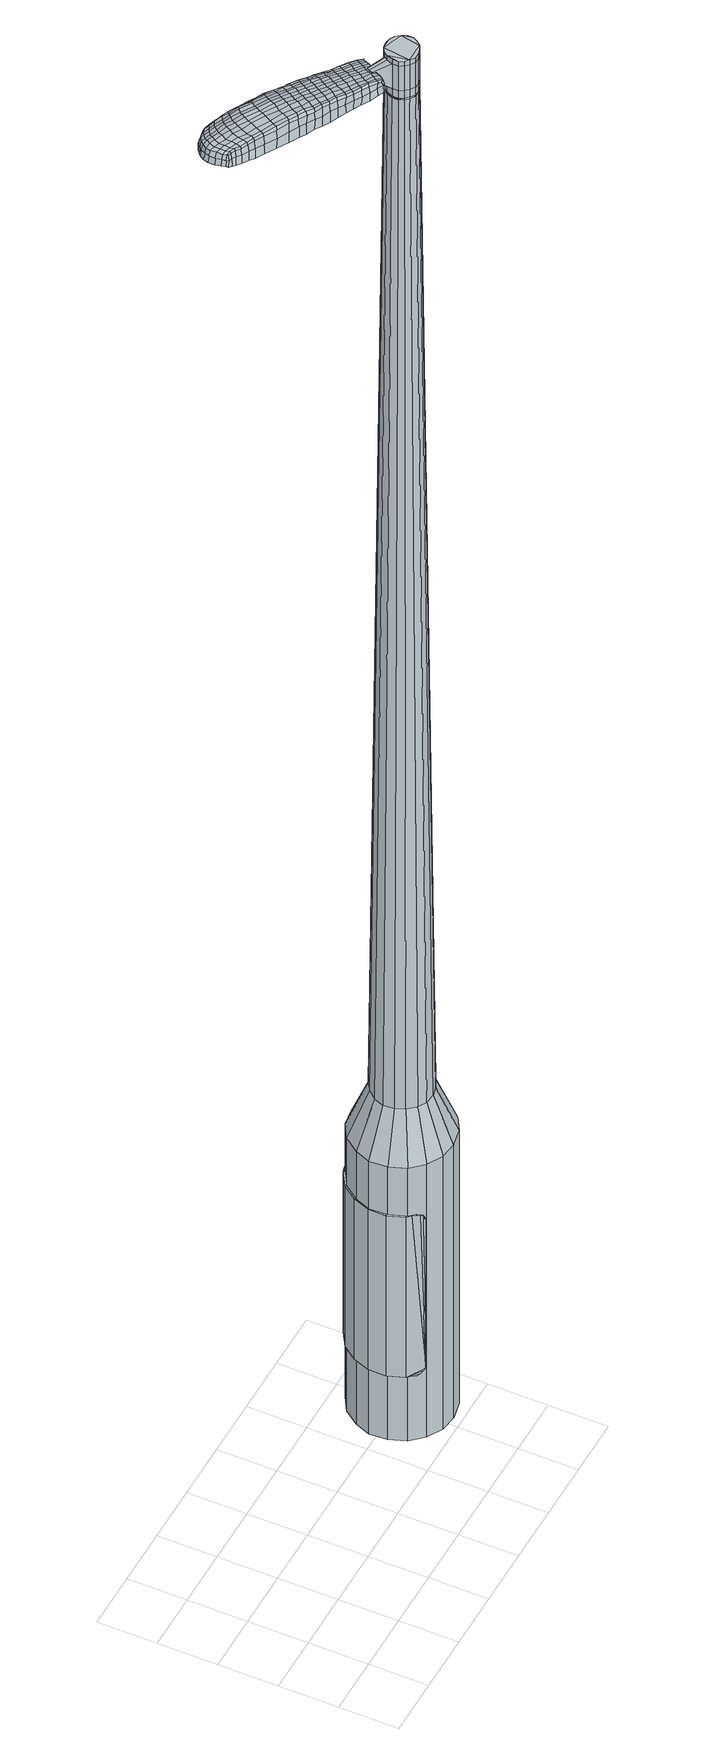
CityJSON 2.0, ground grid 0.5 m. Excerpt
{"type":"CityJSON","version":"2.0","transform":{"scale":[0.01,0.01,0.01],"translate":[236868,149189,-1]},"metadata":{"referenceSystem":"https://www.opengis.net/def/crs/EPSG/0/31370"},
"CityObjects":{
"object1":{"type":"GenericCityObject","attributes":{"cluster":273,"mean_distance_to_centroid":0.113,"new_centroid_x":236870.6,"new_centroid_y":149190,"mean_distance_to_camera":4.84,"H1":69.82,"H2":-30.23,"Z_final":110.2,"cluster2":-1,"proj_x":236873.2,"proj_y":149185.26,"id_line":38713,"bearing_l":241.22,"distance":5.4,"orientation":"right","G_obj":151.22},"geometry":[{"type":"MultiSurface","lod":"2","boundaries":[[[0,1,2,3]],[[1,4,5,2]],[[4,6,7,5]],[[6,8,9,7]],[[8,10,11,9]],[[10,12,13,11]],[[12,14,15,13]],[[14,16,17,15]],[[16,18,19,17]],[[18,20,21,19]],[[20,22,23,21]],[[22,24,25,23]],[[24,26,27,25]],[[26,28,29,27]],[[28,30,31,29]],[[30,32,33,31]],[[32,34,35,33]],[[34,0,3,35]],[[36,37,38,39]],[[38,40,41,42]],[[41,43,42]],[[42,44,45,46]],[[45,47,46]],[[46,48,49,50]],[[49,51,50]],[[42,46,50,38]],[[50,52,39,38]],[[53,36,39]],[[2,5,7,35]],[[7,9,11,15]],[[11,13,15]],[[15,17,19,23]],[[19,21,23]],[[23,25,27,31]],[[27,29,31]],[[15,23,31,7]],[[31,33,35,7]],[[3,2,35]],[[1,0,54,55]],[[0,34,56,54]],[[34,32,57,56]],[[32,30,58,57]],[[30,28,59,58]],[[28,26,60,59]],[[26,24,61,60]],[[24,22,62,61]],[[22,20,63,62]],[[20,18,64,63]],[[18,16,65,64]],[[16,14,66,65]],[[14,12,67,66]],[[12,10,68,67]],[[10,8,69,68]],[[8,6,70,69]],[[6,4,71,70]],[[4,1,55,71]],[[55,54,72,73]],[[54,56,74,72]],[[56,57,75,74]],[[57,58,76,75]],[[58,59,77,76]],[[59,60,78,77]],[[60,61,79,78]],[[61,62,80,79]],[[62,63,81,80]],[[63,64,82,81]],[[64,65,83,82]],[[65,66,84,83]],[[66,67,85,84]],[[67,68,86,85]],[[68,69,87,86]],[[69,70,88,87]],[[70,71,89,88]],[[71,55,73,89]],[[90,91,92,93]],[[94,95,91,90]],[[96,97,95,94]],[[76,98,97,96]],[[77,99,98,76]],[[100,101,99,77]],[[79,102,101,100]],[[80,103,102,79]],[[81,104,103,80]],[[82,105,104,81]],[[106,107,105,82]],[[108,109,107,106]],[[110,111,109,108]],[[112,113,111,110]],[[114,115,113,112]],[[116,117,115,114]],[[118,119,117,116]],[[93,92,119,118]],[[120,121,122,123]],[[124,120,123,125]],[[126,124,125,127]],[[128,126,127,129]],[[130,128,129,131]],[[132,130,131,133]],[[134,132,133,135]],[[136,134,135,137]],[[138,136,137,139]],[[140,138,139,141]],[[142,140,141,143]],[[144,142,143,145]],[[146,144,145,147]],[[148,146,147,149]],[[150,148,149,151]],[[152,150,151,153]],[[73,72,90,93]],[[72,74,94,90]],[[74,75,96,94]],[[75,76,96]],[[78,100,77]],[[78,79,100]],[[83,106,82]],[[83,84,108,106]],[[84,85,110,108]],[[85,86,112,110]],[[86,87,114,112]],[[87,88,116,114]],[[88,89,118,116]],[[89,73,93,118]],[[154,155,92,91]],[[155,156,119,92]],[[156,157,117,119]],[[157,158,115,117]],[[158,159,113,115]],[[159,160,111,113]],[[160,161,109,111]],[[161,162,107,109]],[[162,105,107]],[[163,101,102]],[[163,99,101]],[[164,97,98]],[[164,165,95,97]],[[165,154,91,95]],[[39,52,152,166]],[[155,154,167,153]],[[53,39,166,121]],[[154,165,122,167]],[[36,53,121,120]],[[165,164,123,122]],[[37,36,120,124]],[[164,98,125,123]],[[38,37,124,126]],[[98,99,127,125]],[[40,38,126,128]],[[99,163,129,127]],[[41,40,128,130]],[[163,102,131,129]],[[43,41,130,132]],[[102,103,133,131]],[[42,43,132,134]],[[103,104,135,133]],[[44,42,134,136]],[[104,105,137,135]],[[45,44,136,138]],[[105,162,139,137]],[[47,45,138,140]],[[162,161,141,139]],[[46,47,140,142]],[[161,160,143,141]],[[48,46,142,144]],[[160,159,145,143]],[[49,48,144,146]],[[159,158,147,145]],[[51,49,146,148]],[[158,157,149,147]],[[50,51,148,150]],[[157,156,151,149]],[[52,50,150,152]],[[156,155,153,151]],[[152,153,168,169]],[[153,167,170,168]],[[167,122,171,170]],[[122,121,172,171]],[[121,166,173,172]],[[166,152,169,173]],[[174,175,176,177]],[[178,174,177,179]],[[174,178,180,181]],[[175,174,181,182]],[[183,184,185,186]],[[187,183,186,188]],[[183,187,189,190]],[[184,183,190,191]],[[192,193,194,195]],[[196,192,195,197]],[[192,196,198,199]],[[193,192,199,200]],[[201,202,203,204]],[[205,201,204,206]],[[201,205,207,208]],[[202,201,208,209]],[[210,211,212,213]],[[214,210,213,215]],[[210,214,216,217]],[[211,210,217,218]],[[219,220,221,222]],[[223,219,222,224]],[[219,223,225,226]],[[220,219,226,227]],[[228,229,230,231]],[[220,228,231,221]],[[228,220,227,232]],[[229,228,232,233]],[[234,235,236,237]],[[229,234,237,230]],[[234,229,233,238]],[[235,234,238,239]],[[240,178,179,241]],[[235,240,241,236]],[[240,235,239,242]],[[178,240,242,180]],[[243,244,245,246]],[[247,243,246,248]],[[243,247,249,250]],[[244,243,250,251]],[[252,253,254,255]],[[244,252,255,245]],[[252,244,251,256]],[[253,252,256,257]],[[258,259,260,261]],[[253,258,261,254]],[[258,253,257,262]],[[259,258,262,263]],[[264,265,266,267]],[[259,264,267,260]],[[264,259,263,268]],[[265,264,268,269]],[[270,175,182,271]],[[265,270,271,266]],[[270,265,269,272]],[[175,270,272,176]],[[273,274,275,276]],[[277,273,276,278]],[[273,277,279,280]],[[274,273,280,281]],[[282,283,284,285]],[[274,282,285,275]],[[282,274,281,286]],[[283,282,286,287]],[[288,289,290,291]],[[283,288,291,284]],[[288,283,287,292]],[[289,288,292,293]],[[294,187,188,295]],[[289,294,295,290]],[[294,289,293,296]],[[187,294,296,189]],[[297,298,299,300]],[[301,297,300,302]],[[297,301,303,304]],[[298,297,304,305]],[[306,307,308,309]],[[298,306,309,299]],[[306,298,305,310]],[[307,306,310,311]],[[312,313,314,315]],[[307,312,315,308]],[[312,307,311,316]],[[313,312,316,317]],[[318,319,320,321]],[[313,318,321,314]],[[318,313,317,322]],[[319,318,322,323]],[[324,184,191,325]],[[319,324,325,320]],[[324,319,323,326]],[[184,324,326,185]],[[327,213,212,328]],[[329,327,328,330]],[[327,329,331,332]],[[213,327,332,215]],[[333,329,330,334]],[[335,333,334,336]],[[333,335,337,338]],[[329,333,338,331]],[[339,335,336,340]],[[341,339,340,342]],[[339,341,343,344]],[[335,339,344,337]],[[345,341,342,346]],[[347,345,346,348]],[[345,347,349,350]],[[341,345,350,343]],[[351,347,348,352]],[[202,351,352,203]],[[351,202,209,353]],[[347,351,353,349]],[[354,355,200,199]],[[356,354,199,198]],[[354,356,357,358]],[[355,354,358,359]],[[360,361,359,358]],[[362,360,358,357]],[[360,362,363,364]],[[361,360,364,365]],[[366,367,365,364]],[[368,366,364,363]],[[366,368,369,370]],[[367,366,370,371]],[[372,373,371,370]],[[374,372,370,369]],[[372,374,207,205]],[[373,372,205,206]],[[375,376,377,378]],[[277,375,378,279]],[[375,277,278,379]],[[376,375,379,380]],[[381,196,197,382]],[[376,381,382,377]],[[381,376,380,383]],[[196,381,383,198]],[[384,385,386,387]],[[223,384,387,225]],[[384,223,224,388]],[[385,384,388,389]],[[390,391,392,393]],[[385,390,393,386]],[[390,385,389,394]],[[391,390,394,395]],[[396,193,200,397]],[[391,396,397,392]],[[396,391,395,398]],[[193,396,398,194]],[[399,400,401,402]],[[181,399,402,182]],[[399,181,180,403]],[[400,399,403,404]],[[405,406,407,408]],[[400,405,408,401]],[[405,400,404,409]],[[406,405,409,410]],[[411,204,203,412]],[[406,411,412,407]],[[411,406,410,413]],[[204,411,413,206]],[[414,415,416,417]],[[186,414,417,188]],[[414,186,185,418]],[[415,414,418,419]],[[420,208,207,421]],[[415,420,421,416]],[[420,415,419,422]],[[208,420,422,209]],[[423,424,425,426]],[[301,423,426,303]],[[423,301,302,427]],[[424,423,427,428]],[[429,214,215,430]],[[424,429,430,425]],[[429,424,428,431]],[[214,429,431,216]],[[432,433,434,435]],[[247,432,435,249]],[[432,247,248,436]],[[433,432,436,437]],[[438,439,440,441]],[[433,438,441,434]],[[438,433,437,442]],[[439,438,442,443]],[[444,211,218,445]],[[439,444,445,440]],[[444,439,443,446]],[[211,444,446,212]],[[447,448,437,436]],[[246,447,436,248]],[[447,246,245,449]],[[448,447,449,450]],[[451,452,443,442]],[[448,451,442,437]],[[451,448,450,453]],[[452,451,453,454]],[[455,328,212,446]],[[452,455,446,443]],[[455,452,454,456]],[[328,455,456,330]],[[457,458,459,460]],[[304,457,460,305]],[[457,304,303,426]],[[458,457,426,425]],[[461,332,331,462]],[[458,461,462,459]],[[461,458,425,430]],[[332,461,430,215]],[[463,464,450,449]],[[255,463,449,245]],[[463,255,254,465]],[[464,463,465,466]],[[467,468,454,453]],[[464,467,453,450]],[[467,464,466,469]],[[468,467,469,470]],[[471,334,330,456]],[[468,471,456,454]],[[471,468,470,472]],[[334,471,472,336]],[[473,474,475,476]],[[310,473,476,311]],[[473,310,305,460]],[[474,473,460,459]],[[477,338,337,478]],[[474,477,478,475]],[[477,474,459,462]],[[338,477,462,331]],[[479,480,466,465]],[[261,479,465,254]],[[479,261,260,481]],[[480,479,481,482]],[[483,484,470,469]],[[480,483,469,466]],[[483,480,482,485]],[[484,483,485,486]],[[487,340,336,472]],[[484,487,472,470]],[[487,484,486,488]],[[340,487,488,342]],[[489,490,491,492]],[[316,489,492,317]],[[489,316,311,476]],[[490,489,476,475]],[[493,344,343,494]],[[490,493,494,491]],[[493,490,475,478]],[[344,493,478,337]],[[495,496,482,481]],[[267,495,481,260]],[[495,267,266,497]],[[496,495,497,498]],[[499,500,486,485]],[[496,499,485,482]],[[499,496,498,501]],[[500,499,501,502]],[[503,346,342,488]],[[500,503,488,486]],[[503,500,502,504]],[[346,503,504,348]],[[505,506,507,508]],[[322,505,508,323]],[[505,322,317,492]],[[506,505,492,491]],[[509,350,349,510]],[[506,509,510,507]],[[509,506,491,494]],[[350,509,494,343]],[[511,512,498,497]],[[271,511,497,266]],[[511,271,182,402]],[[512,511,402,401]],[[513,514,502,501]],[[512,513,501,498]],[[513,512,401,408]],[[514,513,408,407]],[[515,352,348,504]],[[514,515,504,502]],[[515,514,407,412]],[[352,515,412,203]],[[516,517,419,418]],[[326,516,418,185]],[[516,326,323,508]],[[517,516,508,507]],[[518,353,209,422]],[[517,518,422,419]],[[518,517,507,510]],[[353,518,510,349]],[[519,520,380,379]],[[276,519,379,278]],[[519,276,275,521]],[[520,519,521,522]],[[523,356,198,383]],[[520,523,383,380]],[[523,520,522,524]],[[356,523,524,357]],[[525,526,527,528]],[[226,525,528,227]],[[525,226,225,387]],[[526,525,387,386]],[[529,530,531,532]],[[526,529,532,527]],[[529,526,386,393]],[[530,529,393,392]],[[533,355,359,534]],[[530,533,534,531]],[[533,530,392,397]],[[355,533,397,200]],[[535,536,522,521]],[[285,535,521,275]],[[535,285,284,537]],[[536,535,537,538]],[[539,362,357,524]],[[536,539,524,522]],[[539,536,538,540]],[[362,539,540,363]],[[541,542,543,544]],[[232,541,544,233]],[[541,232,227,528]],[[542,541,528,527]],[[545,546,547,548]],[[542,545,548,543]],[[545,542,527,532]],[[546,545,532,531]],[[549,361,365,550]],[[546,549,550,547]],[[549,546,531,534]],[[361,549,534,359]],[[551,552,538,537]],[[291,551,537,284]],[[551,291,290,553]],[[552,551,553,554]],[[555,368,363,540]],[[552,555,540,538]],[[555,552,554,556]],[[368,555,556,369]],[[557,558,559,560]],[[238,557,560,239]],[[557,238,233,544]],[[558,557,544,543]],[[561,562,563,564]],[[558,561,564,559]],[[561,558,543,548]],[[562,561,548,547]],[[565,367,371,566]],[[562,565,566,563]],[[565,562,547,550]],[[367,565,550,365]],[[567,568,554,553]],[[295,567,553,290]],[[567,295,188,417]],[[568,567,417,416]],[[569,374,369,556]],[[568,569,556,554]],[[569,568,416,421]],[[374,569,421,207]],[[570,571,404,403]],[[242,570,403,180]],[[570,242,239,560]],[[571,570,560,559]],[[572,573,410,409]],[[571,572,409,404]],[[572,571,559,564]],[[573,572,564,563]],[[574,373,206,413]],[[573,574,413,410]],[[574,573,563,566]],[[373,574,566,371]],[[575,576,577,578]],[[578,577,579,580]],[[581,579,577,582]],[[582,577,576,583]],[[584,585,586,587]],[[587,586,588,589]],[[590,588,586,591]],[[591,586,585,592]],[[593,594,595,596]],[[596,595,597,598]],[[599,597,595,600]],[[600,595,594,601]],[[602,603,604,605]],[[605,604,606,607]],[[608,606,604,609]],[[609,604,603,610]],[[611,612,613,614]],[[614,613,615,616]],[[617,615,613,618]],[[618,613,612,619]],[[620,621,622,623]],[[623,622,624,625]],[[626,624,622,627]],[[627,622,621,628]],[[629,630,631,632]],[[632,631,621,620]],[[628,621,631,633]],[[633,631,630,634]],[[635,636,637,638]],[[638,637,630,629]],[[634,630,637,639]],[[639,637,636,640]],[[580,579,641,642]],[[642,641,636,635]],[[640,636,641,643]],[[643,641,579,581]],[[644,645,646,647]],[[647,646,648,649]],[[650,648,646,651]],[[651,646,645,652]],[[653,654,655,656]],[[656,655,645,644]],[[652,645,655,657]],[[657,655,654,658]],[[659,660,661,662]],[[662,661,654,653]],[[658,654,661,663]],[[663,661,660,664]],[[665,666,667,668]],[[668,667,660,659]],[[664,660,667,669]],[[669,667,666,670]],[[583,576,671,672]],[[672,671,666,665]],[[670,666,671,673]],[[673,671,576,575]],[[674,675,676,677]],[[677,676,678,679]],[[680,678,676,681]],[[681,676,675,682]],[[683,684,685,686]],[[686,685,675,674]],[[682,675,685,687]],[[687,685,684,688]],[[689,690,691,692]],[[692,691,684,683]],[[688,684,691,693]],[[693,691,690,694]],[[589,588,695,696]],[[696,695,690,689]],[[694,690,695,697]],[[697,695,588,590]],[[698,699,700,701]],[[701,700,702,703]],[[704,702,700,705]],[[705,700,699,706]],[[707,708,709,710]],[[710,709,699,698]],[[706,699,709,711]],[[711,709,708,712]],[[713,714,715,716]],[[716,715,708,707]],[[712,708,715,717]],[[717,715,714,718]],[[719,720,721,722]],[[722,721,714,713]],[[718,714,721,723]],[[723,721,720,724]],[[592,585,725,726]],[[726,725,720,719]],[[724,720,725,727]],[[727,725,585,584]],[[611,614,728,729]],[[729,728,730,731]],[[732,730,728,733]],[[733,728,614,616]],[[731,730,734,735]],[[735,734,736,737]],[[738,736,734,739]],[[739,734,730,732]],[[737,736,740,741]],[[741,740,742,743]],[[744,742,740,745]],[[745,740,736,738]],[[743,742,746,747]],[[747,746,748,749]],[[750,748,746,751]],[[751,746,742,744]],[[749,748,752,753]],[[753,752,603,602]],[[610,603,752,754]],[[754,752,748,750]],[[601,755,756,600]],[[600,756,757,599]],[[758,757,756,759]],[[759,756,755,760]],[[760,761,762,759]],[[759,762,763,758]],[[764,763,762,765]],[[765,762,761,766]],[[766,767,768,765]],[[765,768,769,764]],[[770,769,768,771]],[[771,768,767,772]],[[772,773,774,771]],[[771,774,775,770]],[[608,775,774,606]],[[606,774,773,607]],[[776,777,778,779]],[[779,778,678,680]],[[679,678,778,780]],[[780,778,777,781]],[[598,597,782,783]],[[783,782,777,776]],[[781,777,782,784]],[[784,782,597,599]],[[785,786,787,788]],[[788,787,624,626]],[[625,624,787,789]],[[789,787,786,790]],[[791,792,793,794]],[[794,793,786,785]],[[790,786,793,795]],[[795,793,792,796]],[[601,594,797,798]],[[798,797,792,791]],[[796,792,797,799]],[[799,797,594,593]],[[800,801,802,803]],[[803,802,582,583]],[[581,582,802,804]],[[804,802,801,805]],[[806,807,808,809]],[[809,808,801,800]],[[805,801,808,810]],[[810,808,807,811]],[[602,605,812,813]],[[813,812,807,806]],[[811,807,812,814]],[[814,812,605,607]],[[815,816,817,818]],[[818,817,587,589]],[[584,587,817,819]],[[819,817,816,820]],[[608,609,821,822]],[[822,821,816,815]],[[820,816,821,823]],[[823,821,609,610]],[[824,825,826,827]],[[827,826,702,704]],[[703,702,826,828]],[[828,826,825,829]],[[616,615,830,831]],[[831,830,825,824]],[[829,825,830,832]],[[832,830,615,617]],[[833,834,835]],[[835,834,648,650]],[[649,648,834,836]],[[836,834,833,837]],[[838,839,840,841]],[[841,840,833,835]],[[837,833,840,842]],[[842,840,839,843]],[[619,612,844,845]],[[845,844,839,838]],[[843,839,844,846]],[[846,844,612,611]],[[837,847,848,836]],[[836,848,647,649]],[[644,647,848,849]],[[849,848,847,850]],[[843,851,852,842]],[[842,852,847,837]],[[850,847,852,853]],[[853,852,851,854]],[[611,729,855,846]],[[846,855,851,843]],[[854,851,855,856]],[[856,855,729,731]],[[857,858,859,860]],[[860,859,705,706]],[[704,705,859,827]],[[827,859,858,824]],[[732,733,861,862]],[[862,861,858,857]],[[824,858,861,831]],[[831,861,733,616]],[[850,863,864,849]],[[849,864,656,644]],[[653,656,864,865]],[[865,864,863,866]],[[854,867,868,853]],[[853,868,863,850]],[[866,863,868,869]],[[869,868,867,870]],[[731,735,871,856]],[[856,871,867,854]],[[870,867,871,872]],[[872,871,735,737]],[[873,874,875,876]],[[876,875,711,712]],[[706,711,875,860]],[[860,875,874,857]],[[738,739,877,878]],[[878,877,874,873]],[[857,874,877,862]],[[862,877,739,732]],[[866,879,865]],[[865,879,662,653]],[[659,662,879,880]],[[870,881,882,869]],[[869,882,879,866]],[[880,879,882,883]],[[883,882,881,884]],[[737,741,885,872]],[[872,885,881,870]],[[884,881,885,886]],[[886,885,741,743]],[[887,888,889,890]],[[890,889,717,718]],[[712,717,889,876]],[[876,889,888,873]],[[744,745,891,892]],[[892,891,888,887]],[[873,888,891,878]],[[878,891,745,738]],[[893,894,880]],[[880,894,668,659]],[[665,668,894,895]],[[895,894,893,896]],[[884,897,898,883]],[[883,898,893,880]],[[896,893,898,899]],[[899,898,897,900]],[[743,747,901,886]],[[886,901,897,884]],[[900,897,901,902]],[[902,901,747,749]],[[903,904,905,906]],[[906,905,723,724]],[[718,723,905,890]],[[890,905,904,887]],[[750,751,907,908]],[[908,907,904,903]],[[887,904,907,892]],[[892,907,751,744]],[[896,909,910,895]],[[895,910,672,665]],[[583,672,910,803]],[[803,910,909,800]],[[900,911,912,899]],[[899,912,909,896]],[[800,909,912,809]],[[809,912,911,806]],[[749,753,913,902]],[[902,913,911,900]],[[806,911,913,813]],[[813,913,753,602]],[[820,914,915,819]],[[819,915,727,584]],[[724,727,915,906]],[[906,915,914,903]],[[610,754,916,823]],[[823,916,914,820]],[[903,914,916,908]],[[908,916,754,750]],[[781,917,918,780]],[[780,918,677,679]],[[674,677,918,919]],[[919,918,917,920]],[[599,757,921,784]],[[784,921,917,781]],[[920,917,921,922]],[[922,921,757,758]],[[923,924,925,926]],[[926,925,627,628]],[[626,627,925,788]],[[788,925,924,785]],[[927,928,929,930]],[[930,929,924,923]],[[785,924,929,794]],[[794,929,928,791]],[[760,755,931,932]],[[932,931,928,927]],[[791,928,931,798]],[[798,931,755,601]],[[920,933,934,919]],[[919,934,686,674]],[[683,686,934,935]],[[935,934,933,936]],[[758,763,937,922]],[[922,937,933,920]],[[936,933,937,938]],[[938,937,763,764]],[[939,940,941,942]],[[942,941,633,634]],[[628,633,941,926]],[[926,941,940,923]],[[943,944,945,946]],[[946,945,940,939]],[[923,940,945,930]],[[930,945,944,927]],[[766,761,947,948]],[[948,947,944,943]],[[927,944,947,932]],[[932,947,761,760]],[[936,949,950,935]],[[935,950,692,683]],[[689,692,950,951]],[[951,950,949,952]],[[764,769,953,938]],[[938,953,949,936]],[[952,949,953,954]],[[954,953,769,770]],[[955,956,957,958]],[[958,957,639,640]],[[634,639,957,942]],[[942,957,956,939]],[[959,960,961,962]],[[962,961,956,955]],[[939,956,961,946]],[[946,961,960,943]],[[772,767,963,964]],[[964,963,960,959]],[[943,960,963,948]],[[948,963,767,766]],[[952,965,966,951]],[[951,966,696,689]],[[589,696,966,818]],[[818,966,965,815]],[[770,775,967,954]],[[954,967,965,952]],[[815,965,967,822]],[[822,967,775,608]],[[805,968,969,804]],[[804,969,643,581]],[[640,643,969,958]],[[958,969,968,955]],[[811,970,971,810]],[[810,971,968,805]],[[955,968,971,962]],[[962,971,970,959]],[[607,773,972,814]],[[814,972,970,811]],[[959,970,972,964]],[[964,972,773,772]],[[575,578,177,176]],[[578,580,179,177]],[[590,591,190,189]],[[591,592,191,190]],[[593,596,195,194]],[[596,598,197,195]],[[617,618,217,216]],[[618,619,218,217]],[[620,623,222,221]],[[623,625,224,222]],[[629,632,231,230]],[[632,620,221,231]],[[635,638,237,236]],[[638,629,230,237]],[[580,642,241,179]],[[642,635,236,241]],[[650,651,250,249]],[[651,652,251,250]],[[652,657,256,251]],[[657,658,257,256]],[[658,663,262,257]],[[663,664,263,262]],[[664,669,268,263]],[[669,670,269,268]],[[670,673,272,269]],[[673,575,176,272]],[[680,681,280,279]],[[681,682,281,280]],[[682,687,286,281]],[[687,688,287,286]],[[688,693,292,287]],[[693,694,293,292]],[[694,697,296,293]],[[697,590,189,296]],[[698,701,300,299]],[[701,703,302,300]],[[707,710,309,308]],[[710,698,299,309]],[[713,716,315,314]],[[716,707,308,315]],[[719,722,321,320]],[[722,713,314,321]],[[592,726,325,191]],[[726,719,320,325]],[[776,779,378,377]],[[779,680,279,378]],[[598,783,382,197]],[[783,776,377,382]],[[625,789,388,224]],[[789,790,389,388]],[[790,795,394,389]],[[795,796,395,394]],[[796,799,398,395]],[[799,593,194,398]],[[703,828,427,302]],[[828,829,428,427]],[[829,832,431,428]],[[832,617,216,431]],[[835,435,434]],[[835,650,249,435]],[[838,841,441,440]],[[841,835,434,441]],[[619,845,445,218]],[[845,838,440,445]],[[973,974,975,976]],[[977,978,976,975]],[[979,980,981,982]],[[983,984,985,986]],[[974,987,988,975]],[[989,977,975,988]],[[990,979,982,991]],[[992,993,984,983]],[[987,994,995,988]],[[995,996,989,988]],[[997,990,991,998]],[[999,993,992,1000]],[[994,1001,1002,995]],[[1002,1003,996,995]],[[1004,997,998,1005]],[[1006,999,1000,1007]],[[1008,1009,1010,1011]],[[1012,1013,1009,1008]],[[1012,1014,1015,1013]],[[1014,1016,1017,1015]],[[1018,1019,1020,1021]],[[1022,1023,1019,1018]],[[1024,1025,1023,1022]],[[1026,1027,1025,1024]],[[1021,1010,1009,1018]],[[1018,1009,1013,1022]],[[1013,1015,1024,1022]],[[1015,1017,1026,1024]],[[982,981,978,977]],[[991,982,977,989]],[[996,998,991,989]],[[1003,1005,998,996]],[[983,986,980,979]],[[992,983,979,990]],[[1000,992,990,997]],[[1007,1000,997,1004]],[[984,1008,1011,985]],[[993,1012,1008,984]],[[1014,1012,993,999]],[[1016,1014,999,1006]],[[1028,1029,1030,1031]],[[1030,1032,1033,1034]],[[1030,1034,1035,1036]],[[1030,1036,1031]],[[1037,1028,1031,1038]],[[1039,1038,1031,1040]],[[1041,1040,1031]],[[1042,1030,1029,1043]],[[1044,1042,1043,1045]],[[1046,1044,1045,1047]],[[1048,1046,1047,1049]],[[1050,1048,1049,1051]],[[1051,1052,1053,1054]],[[1051,1054,1055,1056]],[[1051,1056,1057,1058]],[[1057,1059,1060,1061]],[[1057,1061,1062,1063]],[[1057,1063,1058]],[[1051,1058,1050]],[[1064,1065,1029,1028]],[[1066,1067,1032,1030]],[[1068,1069,1041,1031]],[[1065,1070,1043,1029]],[[1071,1066,1030,1042]],[[1070,1072,1045,1043]],[[1073,1071,1042,1044]],[[1072,1074,1047,1045]],[[1075,1073,1044,1046]],[[1074,1076,1049,1047]],[[1077,1075,1046,1048]],[[1076,1078,1051,1049]],[[1079,1077,1048,1050]],[[1078,1080,1052,1051]],[[1081,1082,1059,1057]],[[1083,1079,1050,1058]],[[1053,1052,1080,1084]],[[1054,1053,1084,1085]],[[1055,1054,1085,1086]],[[1056,1055,1086,1087]],[[1057,1056,1087,1081]],[[1088,1064,1028,1037]],[[1089,1088,1037,1038]],[[1090,1089,1038,1039]],[[1091,1090,1039,1040]],[[1069,1091,1040,1041]],[[1033,1032,1067,1092]],[[1060,1059,1082,1093]],[[1034,1033,1092,1094]],[[1035,1034,1094,1095]],[[1036,1035,1095,1096]],[[1031,1036,1096,1068]],[[1061,1060,1093,1097]],[[1062,1061,1097,1098]],[[1063,1062,1098,1099]],[[1058,1063,1099,1083]]]}]}
},
"vertices":[
[220,119,384],[229,131,384],[229,131,96],[220,119,96],[242,139,384],[242,139,96],[256,141,384],[256,141,96],[271,139,384],[271,139,96],[284,132,384],[284,132,96],[294,121,384],[294,121,96],[299,107,384],[299,107,96],[299,93,384],[299,93,96],[294,79,384],[294,79,96],[285,67,384],[285,67,96],[273,60,384],[273,60,96],[258,57,384],[258,57,96],[244,59,384],[244,59,96],[231,66,384],[231,66,96],[221,77,384],[221,77,96],[216,91,384],[216,91,96],[215,106,384],[215,106,96],[244,96,1524],[246,92,1524],[249,89,1524],[246,106,1524],[253,86,1524],[258,86,1524],[266,89,1524],[262,87,1524],[269,93,1524],[271,97,1524],[269,106,1524],[271,102,1524],[266,110,1524],[262,112,1524],[252,112,1524],[257,113,1524],[248,109,1524],[244,101,1524],[235,111,429],[241,118,429],[232,103,429],[233,94,429],[236,86,429],[242,79,429],[249,75,429],[258,74,429],[266,76,429],[274,80,429],[279,87,429],[282,95,429],[282,104,429],[279,112,429],[273,119,429],[265,123,429],[257,124,429],[248,123,429],[246,106,1483],[248,109,1483],[244,101,1483],[244,96,1483],[246,92,1483],[249,89,1483],[253,86,1483],[258,86,1483],[262,87,1483],[266,89,1483],[269,93,1483],[271,97,1483],[271,102,1483],[269,106,1483],[266,110,1483],[262,112,1483],[257,113,1483],[252,112,1483],[246,105,1483],[246,105,1485],[249,109,1485],[249,109,1483],[245,101,1483],[245,101,1485],[245,97,1483],[245,97,1485],[246,92,1485],[249,89,1485],[253,87,1483],[253,87,1485],[258,86,1485],[262,87,1485],[266,89,1485],[269,93,1485],[270,97,1483],[270,97,1485],[270,102,1483],[270,102,1485],[268,106,1483],[268,106,1485],[265,109,1483],[265,109,1485],[261,111,1483],[261,111,1485],[257,112,1483],[257,112,1485],[253,111,1483],[253,111,1485],[244,96,1519],[244,101,1519],[244,101,1493],[244,96,1493],[246,92,1519],[246,92,1493],[249,89,1519],[249,89,1493],[253,86,1519],[253,86,1493],[258,86,1519],[258,86,1493],[262,87,1519],[262,87,1493],[266,89,1519],[266,89,1493],[269,93,1519],[269,93,1493],[271,97,1519],[271,97,1493],[271,102,1519],[271,102,1493],[269,106,1519],[269,106,1493],[266,110,1519],[266,110,1493],[262,112,1519],[262,112,1493],[257,113,1519],[257,113,1493],[252,112,1519],[252,112,1493],[248,109,1519],[248,109,1493],[246,106,1485],[248,109,1485],[252,112,1485],[257,113,1485],[262,112,1485],[266,110,1485],[269,106,1485],[271,102,1485],[271,97,1485],[253,86,1485],[244,96,1485],[244,101,1485],[246,106,1519],[246,106,1493],[231,117,1513],[231,117,1518],[229,115,1513],[228,112,1513],[228,112,1518],[229,115,1518],[174,167,1519],[180,164,1518],[179,166,1509],[173,169,1510],[166,172,1519],[166,174,1510],[166,170,1526],[174,166,1525],[180,162,1525],[155,134,1519],[161,131,1518],[163,131,1525],[156,135,1525],[147,138,1519],[149,139,1526],[145,137,1510],[153,133,1510],[159,130,1509],[99,184,1519],[101,188,1519],[100,188,1513],[98,185,1513],[98,180,1519],[97,181,1513],[99,180,1524],[100,184,1524],[102,187,1524],[164,149,1530],[170,145,1529],[172,148,1529],[166,152,1530],[156,153,1531],[158,156,1531],[154,150,1530],[162,146,1530],[169,142,1529],[235,110,1512],[236,112,1512],[235,113,1517],[234,111,1517],[233,108,1512],[232,108,1517],[232,108,1506],[234,110,1506],[235,113,1506],[121,195,1519],[124,193,1519],[124,195,1512],[121,196,1512],[119,195,1518],[119,197,1512],[119,194,1522],[121,193,1523],[124,192,1524],[129,192,1519],[134,189,1519],[133,191,1512],[128,193,1512],[128,190,1524],[134,188,1525],[139,187,1519],[146,183,1519],[146,185,1511],[139,189,1511],[139,185,1526],[146,181,1526],[156,178,1519],[156,179,1510],[156,176,1526],[236,128,1513],[230,132,1513],[230,131,1518],[236,127,1517],[241,125,1512],[240,125,1516],[241,126,1506],[236,130,1507],[230,134,1507],[223,136,1514],[217,140,1515],[217,139,1520],[224,135,1519],[223,138,1507],[217,142,1507],[211,144,1515],[205,148,1516],[205,147,1522],[211,143,1521],[210,146,1508],[204,150,1508],[198,152,1517],[192,156,1517],[192,154,1524],[198,150,1523],[198,154,1508],[192,158,1509],[186,160,1518],[186,158,1524],[185,162,1509],[103,164,1519],[106,162,1519],[107,163,1524],[104,165,1523],[101,165,1518],[102,166,1522],[100,165,1512],[102,163,1512],[104,161,1512],[110,159,1519],[115,156,1519],[116,157,1525],[111,160,1524],[108,158,1512],[113,155,1512],[120,153,1519],[127,149,1519],[128,150,1526],[121,154,1526],[118,152,1511],[125,148,1511],[137,143,1519],[138,144,1526],[135,143,1510],[221,102,1513],[215,105,1513],[213,104,1507],[220,101,1507],[227,100,1512],[226,99,1506],[226,101,1516],[223,102,1517],[216,106,1518],[208,108,1514],[201,111,1515],[200,111,1507],[206,108,1507],[209,109,1519],[202,112,1520],[194,115,1515],[188,118,1516],[186,117,1508],[193,114,1508],[196,115,1521],[189,119,1522],[181,121,1517],[174,124,1517],[172,123,1509],[179,120,1508],[182,122,1523],[176,125,1524],[168,127,1518],[166,127,1509],[169,128,1524],[229,113,1519],[230,116,1519],[223,117,1520],[224,119,1520],[221,114,1520],[228,111,1519],[216,121,1522],[217,123,1522],[209,124,1523],[211,126,1523],[208,121,1523],[215,118,1521],[203,128,1524],[204,130,1524],[196,131,1525],[198,134,1525],[195,128,1525],[201,125,1524],[190,135,1526],[191,137,1526],[183,138,1527],[185,141,1527],[182,135,1527],[188,132,1526],[177,142,1528],[178,145,1528],[175,139,1528],[103,182,1527],[105,185,1527],[102,178,1526],[106,176,1527],[107,180,1528],[109,183,1528],[113,177,1529],[114,180,1529],[111,173,1528],[117,170,1530],[119,173,1530],[121,177,1530],[125,170,1531],[127,173,1531],[124,166,1530],[132,162,1531],[133,165,1531],[135,169,1531],[145,159,1531],[146,162,1531],[143,156,1531],[100,167,1518],[99,170,1519],[98,170,1513],[99,167,1513],[102,167,1523],[100,170,1523],[98,175,1519],[97,175,1513],[100,175,1524],[116,195,1518],[114,195,1518],[115,194,1523],[117,194,1523],[116,197,1513],[113,196,1513],[110,194,1519],[106,193,1519],[108,192,1524],[111,193,1523],[110,195,1513],[106,193,1513],[103,190,1519],[105,190,1524],[103,191,1513],[173,164,1528],[172,162,1528],[178,159,1528],[179,160,1527],[166,169,1528],[165,167,1529],[171,160,1529],[169,157,1530],[175,154,1529],[177,156,1528],[163,165,1529],[161,162,1530],[167,155,1530],[174,151,1529],[159,159,1531],[157,136,1528],[158,138,1529],[151,142,1529],[150,140,1528],[164,133,1527],[165,135,1528],[160,142,1529],[152,146,1530],[167,138,1528],[229,100,1512],[230,101,1512],[229,102,1517],[228,101,1517],[228,99,1506],[229,101,1506],[232,104,1512],[231,105,1517],[231,104,1506],[242,123,1512],[241,122,1512],[241,123,1506],[242,124,1506],[241,123,1517],[240,122,1517],[240,119,1512],[239,117,1512],[238,118,1506],[240,120,1506],[239,120,1517],[238,117,1517],[237,115,1512],[237,115,1506],[236,115,1517],[236,126,1519],[235,124,1519],[230,130,1520],[229,128,1520],[234,122,1519],[233,120,1519],[228,126,1520],[226,124,1520],[232,118,1519],[225,122,1520],[223,103,1519],[224,105,1519],[218,108,1520],[217,107,1520],[226,108,1519],[219,111,1520],[223,134,1521],[222,132,1521],[217,137,1522],[216,136,1522],[221,130,1521],[220,128,1521],[215,134,1522],[213,131,1523],[219,125,1522],[212,129,1523],[210,110,1521],[211,112,1521],[204,115,1522],[203,113,1522],[213,115,1521],[206,118,1522],[210,141,1523],[210,140,1523],[204,145,1524],[203,144,1524],[208,138,1523],[207,135,1524],[202,141,1525],[201,139,1525],[206,133,1524],[199,136,1525],[197,116,1523],[198,118,1523],[191,122,1524],[190,120,1524],[199,121,1524],[193,125,1525],[198,149,1525],[197,147,1525],[192,153,1526],[191,151,1526],[196,145,1526],[194,143,1526],[189,149,1527],[188,146,1527],[193,140,1526],[186,144,1527],[183,123,1525],[184,125,1525],[178,128,1526],[177,126,1526],[186,128,1526],[180,132,1527],[185,157,1527],[184,155,1527],[183,153,1527],[182,150,1528],[180,147,1528],[170,129,1527],[171,131,1527],[173,135,1528],[104,166,1525],[103,169,1525],[107,164,1526],[106,167,1526],[102,173,1526],[106,171,1527],[119,193,1525],[117,193,1525],[120,191,1526],[122,192,1525],[113,192,1525],[110,190,1526],[114,188,1527],[117,190,1526],[107,188,1526],[111,186,1527],[111,161,1526],[111,164,1527],[116,158,1527],[116,161,1528],[111,168,1528],[116,165,1529],[127,190,1526],[125,189,1527],[131,186,1528],[132,187,1527],[122,188,1527],[119,186,1528],[125,182,1529],[128,184,1528],[117,183,1528],[123,180,1530],[121,155,1528],[122,157,1529],[129,151,1528],[129,153,1529],[122,161,1529],[130,157,1530],[138,184,1528],[136,183,1528],[144,179,1529],[145,180,1528],[134,181,1529],[132,179,1530],[139,175,1530],[142,177,1530],[129,176,1530],[137,172,1531],[139,145,1529],[140,148,1529],[141,151,1530],[155,174,1528],[154,173,1529],[152,171,1530],[150,168,1530],[148,165,1531],[178,164,1509],[179,162,1518],[173,166,1518],[172,168,1509],[165,170,1519],[165,172,1510],[165,168,1525],[173,164,1525],[179,160,1525],[164,133,1525],[162,132,1518],[156,136,1518],[157,136,1525],[148,139,1519],[150,140,1525],[146,139,1510],[154,135,1509],[160,132,1509],[102,187,1513],[103,186,1519],[101,184,1519],[100,184,1513],[100,180,1519],[99,180,1513],[101,179,1524],[102,183,1524],[104,186,1524],[172,148,1528],[170,146,1528],[164,149,1529],[165,152,1529],[156,153,1529],[157,156,1529],[154,150,1529],[162,146,1529],[168,143,1528],[233,114,1516],[234,114,1512],[233,111,1512],[232,112,1516],[231,109,1512],[231,109,1516],[230,109,1506],[232,112,1506],[233,114,1506],[123,193,1512],[124,192,1519],[121,193,1518],[120,194,1512],[119,193,1518],[118,195,1512],[119,192,1522],[120,192,1523],[123,190,1523],[133,189,1512],[133,187,1519],[128,190,1519],[128,191,1512],[128,188,1524],[133,186,1525],[145,183,1511],[145,181,1519],[138,185,1519],[138,187,1511],[138,183,1525],[145,180,1526],[155,176,1519],[155,178,1510],[155,174,1526],[229,129,1518],[229,131,1513],[235,127,1513],[235,125,1517],[239,124,1512],[238,123,1515],[239,125,1506],[235,128,1506],[228,132,1507],[216,137,1520],[216,139,1514],[222,135,1514],[222,133,1519],[222,136,1507],[216,140,1507],[203,145,1522],[203,147,1516],[210,143,1515],[210,141,1521],[209,144,1508],[203,148,1508],[191,153,1523],[191,154,1517],[197,151,1516],[197,149,1522],[197,152,1508],[191,156,1508],[185,158,1517],[185,157,1524],[184,160,1509],[108,164,1523],[107,163,1519],[105,165,1518],[105,166,1523],[103,167,1518],[104,167,1522],[102,166,1512],[103,165,1512],[106,163,1512],[117,158,1525],[116,157,1519],[111,161,1519],[112,161,1524],[109,160,1512],[114,157,1512],[129,151,1526],[128,150,1519],[121,154,1519],[122,155,1525],[119,154,1511],[126,150,1511],[138,145,1519],[139,146,1526],[136,144,1510],[214,106,1507],[215,107,1513],[222,104,1513],[221,103,1506],[227,102,1512],[226,101,1506],[227,103,1515],[223,104,1517],[217,107,1518],[200,113,1507],[202,113,1514],[209,110,1514],[207,109,1507],[210,111,1519],[203,114,1520],[187,119,1508],[188,120,1516],[195,116,1515],[193,116,1508],[196,117,1521],[190,120,1522],[173,125,1508],[175,126,1517],[182,123,1516],[180,122,1508],[183,124,1522],[177,127,1523],[169,129,1517],[167,128,1509],[170,130,1524],[228,114,1518],[229,116,1518],[222,117,1519],[223,119,1519],[221,115,1519],[227,111,1518],[215,121,1520],[217,123,1520],[209,124,1521],[210,127,1521],[207,122,1521],[214,118,1520],[202,128,1523],[204,130,1523],[196,132,1524],[197,134,1524],[194,129,1524],[201,125,1523],[189,135,1525],[191,138,1525],[183,139,1526],[184,141,1526],[181,136,1526],[188,132,1525],[177,142,1527],[178,145,1527],[175,139,1527],[106,185,1526],[104,182,1526],[103,178,1525],[107,176,1526],[108,180,1526],[109,183,1526],[115,180,1528],[113,177,1528],[112,173,1527],[118,170,1528],[119,173,1529],[121,176,1529],[127,173,1530],[126,170,1530],[124,166,1529],[132,162,1530],[134,166,1530],[135,169,1530],[146,162,1530],[145,159,1530],[143,156,1530],[100,170,1513],[101,171,1518],[102,168,1518],[101,167,1512],[103,168,1523],[102,170,1523],[100,175,1519],[99,175,1513],[102,175,1523],[115,192,1523],[114,193,1518],[117,193,1518],[117,192,1523],[117,195,1512],[114,194,1512],[109,190,1523],[108,191,1519],[111,192,1519],[112,191,1523],[111,193,1513],[107,192,1513],[105,189,1519],[106,188,1524],[104,189,1513],[178,158,1527],[172,162,1527],[172,163,1527],[178,159,1526],[165,167,1527],[164,166,1528],[175,154,1528],[168,157,1528],[170,160,1528],[176,156,1527],[163,164,1528],[161,162,1529],[167,155,1529],[173,151,1528],[159,159,1529],[151,143,1528],[158,139,1527],[158,137,1527],[150,141,1527],[164,134,1526],[165,135,1527],[160,142,1528],[152,146,1528],[167,139,1527],[227,103,1516],[228,102,1512],[228,101,1512],[227,102,1516],[227,101,1506],[227,102,1506],[230,105,1512],[229,106,1516],[229,105,1506],[239,123,1512],[240,123,1512],[239,124,1506],[239,123,1516],[238,123,1516],[236,119,1506],[237,118,1512],[238,121,1512],[238,122,1506],[237,121,1516],[236,118,1516],[235,116,1512],[235,117,1506],[235,116,1516],[234,125,1518],[235,125,1518],[229,129,1519],[228,128,1519],[232,120,1518],[233,123,1518],[227,126,1519],[226,124,1519],[231,118,1518],[225,122,1519],[217,109,1519],[224,106,1518],[223,105,1518],[217,108,1519],[225,108,1518],[219,112,1519],[222,132,1520],[222,133,1520],[216,137,1521],[215,136,1521],[219,128,1520],[221,130,1520],[214,134,1521],[213,131,1521],[218,125,1520],[212,129,1521],[204,115,1521],[211,112,1520],[210,111,1520],[203,114,1521],[212,115,1520],[206,118,1521],[209,140,1522],[203,144,1523],[206,135,1522],[208,138,1522],[201,141,1523],[200,139,1524],[205,133,1523],[199,136,1524],[191,122,1523],[197,119,1522],[197,118,1522],[190,121,1523],[199,122,1522],[192,125,1523],[196,147,1524],[197,148,1524],[191,152,1525],[190,151,1525],[194,143,1525],[195,145,1524],[189,149,1525],[187,146,1526],[192,140,1525],[186,144,1526],[178,129,1525],[184,126,1524],[184,124,1524],[177,128,1525],[186,129,1524],[179,132,1525],[184,155,1526],[184,156,1526],[181,150,1527],[182,153,1526],[179,147,1527],[171,132,1526],[171,131,1526],[173,135,1526],[104,169,1524],[105,167,1524],[108,165,1525],[107,167,1525],[103,174,1525],[107,172,1525],[120,190,1525],[117,191,1524],[119,191,1524],[122,190,1525],[114,187,1526],[111,189,1525],[114,190,1524],[117,189,1525],[108,187,1525],[112,185,1526],[111,164,1526],[112,162,1526],[117,159,1526],[117,161,1527],[112,169,1526],[117,165,1527],[131,185,1527],[125,188,1526],[127,188,1526],[132,185,1526],[126,181,1528],[120,185,1527],[122,186,1526],[128,183,1527],[117,182,1527],[123,179,1528],[122,158,1527],[122,156,1527],[129,152,1527],[130,154,1528],[123,162,1528],[131,158,1529],[143,178,1528],[136,182,1527],[138,183,1527],[145,179,1527],[139,174,1529],[132,178,1529],[134,180,1528],[141,176,1528],[129,176,1529],[137,171,1530],[140,148,1528],[140,147,1528],[141,152,1529],[154,172,1528],[155,173,1528],[150,168,1529],[152,170,1529],[148,165,1530],[239,125,1508],[236,119,1508],[208,135,1509],[212,142,1509],[190,146,1510],[194,154,1510],[155,166,1512],[160,174,1512],[175,166,1511],[171,157,1511],[139,175,1513],[127,181,1514],[132,189,1514],[144,183,1513],[233,113,1508],[204,129,1509],[185,139,1510],[151,158,1512],[167,149,1511],[135,167,1513],[123,173,1514],[230,107,1508],[201,122,1509],[181,131,1510],[146,150,1512],[162,141,1511],[119,165,1514],[130,159,1513],[226,101,1508],[197,115,1509],[177,124,1510],[142,142,1512],[158,133,1511],[115,158,1514],[126,150,1513],[115,187,1514],[111,188,1514],[114,194,1514],[119,194,1514],[111,180,1514],[107,182,1514],[107,172,1514],[104,176,1514],[103,165,1514],[100,170,1514],[105,188,1515],[101,187,1515],[101,188,1515],[107,192,1515],[103,184,1515],[100,186,1515],[101,180,1515],[100,185,1515],[99,177,1515],[99,184,1515],[222,74,334],[219,77,334],[219,77,165],[229,66,171],[222,74,165],[224,71,165],[226,69,166],[228,68,167],[228,67,169],[224,71,334],[226,69,333],[228,68,332],[228,67,331],[229,66,328],[214,91,165],[214,91,334],[214,106,165],[214,106,334],[219,120,165],[219,120,334],[228,132,165],[228,132,334],[241,140,165],[241,140,334],[245,141,334],[249,142,334],[252,142,333],[254,143,332],[255,143,331],[255,143,328],[245,141,165],[255,143,171],[255,143,169],[254,143,167],[252,142,166],[249,142,165],[224,76,334],[222,79,334],[222,79,165],[224,76,165],[231,68,171],[231,68,328],[217,92,334],[217,92,165],[217,106,334],[217,106,165],[222,119,334],[222,119,165],[230,130,334],[230,130,165],[242,137,334],[242,137,165],[246,138,334],[256,140,328],[256,140,171],[246,138,165],[249,139,334],[252,139,333],[254,140,332],[255,140,331],[227,73,334],[228,71,333],[230,70,332],[231,69,331],[227,73,165],[255,140,169],[228,71,166],[230,70,167],[231,69,169],[254,140,167],[252,139,166],[249,139,165]
]}
